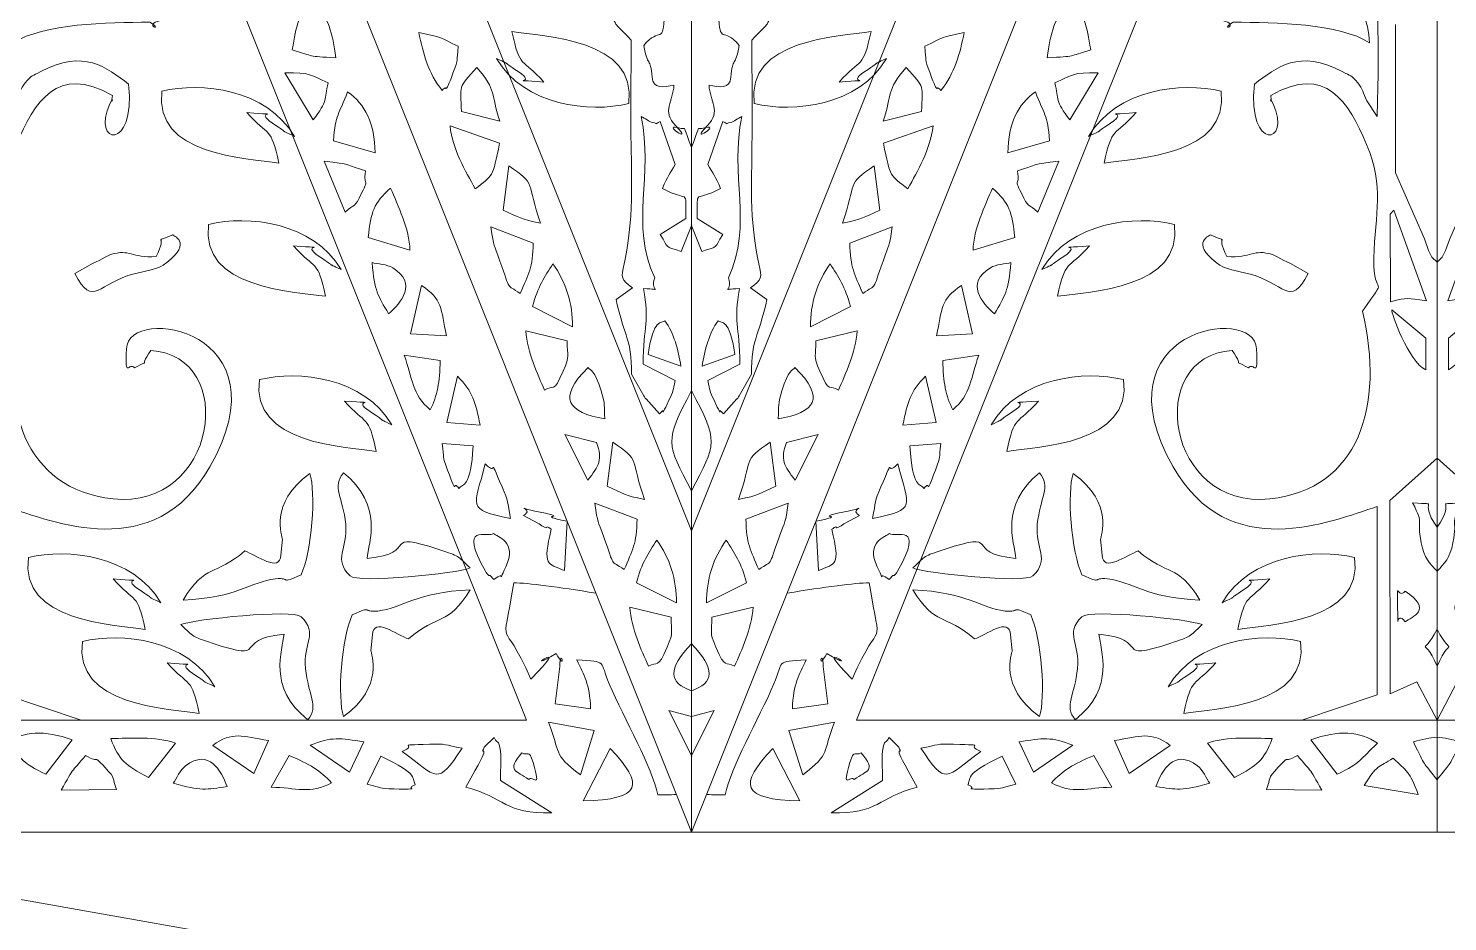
# Model space of a CAD drawing. Header units: inches. Extents: x 249 to 1192, y -18 to 440.
# Drawn here: x 623.605 to 625.509, y 263.528 to 264.726 of the extents above; entities that cross this region are included whole.
import ezdxf

# ---------------------------------------------------------------- set-up
doc = ezdxf.new("R2010")
doc.units = ezdxf.units.IN
doc.header["$MEASUREMENT"] = 0
doc.layers.add('ACP', color=15, linetype='Continuous', lineweight=15)
doc.layers.add('LANTAI', color=135, linetype='Continuous', lineweight=9)
doc.layers.add('KOLOM', color=5, linetype='Continuous')

# ---------------------------------------------------------------- blocks, each defined once
blk = doc.blocks.new('GOTGAA')
for points in [[(0.0196, 2.4616), (1.0196, -0.0384), (0.0196, -0.0384), (0.0196, 2.4616)], [(0.0196, 2.0577), (0.7981, 0.1116), (0.0196, 0.1116)], [(0.0836, 1.8765), (0.1001, 1.8475)], [(0.0753, 1.0446), (0.0753, 0.846)], [(0.0753, 0.846), (0.0367, 0.7574), (0.0311, 0.7416), (0.0266, 0.7329), (0.0196, 0.7261)], [(0.0832, 0.4065), (0.0196, 0.4631)], [(0.0196, 0.1116), (0.0467, 0.1633), (0.0826, 0.1469), (0.0832, 0.4065)], [(0.0999, 0.3983), (0.1, 0.1456), (0.2009, 0.1116)]]:
    blk.add_lwpolyline(points)
for points in [[(0.019, 2.3598), (0.019, 2.3598), (0.0499, 2.2987), (0.0499, 2.2987)], [(0.0499, 2.2987), (0.0499, 2.2987), (0.019, 2.3598), (0.019, 2.3598)], [(0.0499, 2.2987), (0.0499, 2.2987), (0.0196, 2.3066), (0.0196, 2.3066)], [(0.0196, 2.3066), (0.0196, 2.3066), (0.0499, 2.2987), (0.0499, 2.2987)], [(0.0196, 2.2721), (0.0495, 2.2617), (0.0531, 2.243), (0.019, 2.2087)], [(0.019, 2.2087), (0.0531, 2.243), (0.0495, 2.2617), (0.0196, 2.2721)], [(0.0522, 2.2136), (0.0655, 2.2449), (0.0652, 2.2315), (0.0773, 2.2392)], [(0.0773, 2.2392), (0.0652, 2.2315), (0.0655, 2.2449), (0.0522, 2.2136)], [(0.0773, 2.2392), (0.087, 2.2172), (0.1001, 2.1894), (0.1025, 2.1599)], [(0.1025, 2.1599), (0.1001, 2.1894), (0.087, 2.2172), (0.0773, 2.2392)], [(0.0469, 2.1732), (0.0472, 2.1948), (0.043, 2.1919), (0.0522, 2.2136)], [(0.0522, 2.2136), (0.043, 2.1919), (0.0472, 2.1948), (0.0469, 2.1732)], [(0.1025, 2.1599), (0.1025, 2.1599), (0.0469, 2.1732), (0.0469, 2.1732)], [(0.0469, 2.1732), (0.0469, 2.1732), (0.1025, 2.1599), (0.1025, 2.1599)], [(0.0661, 2.0699), (0.0493, 2.0934), (0.0391, 2.1234), (0.0399, 2.1543)], [(0.0399, 2.1543), (0.0391, 2.1234), (0.0493, 2.0934), (0.0661, 2.0699)], [(0.0399, 2.1543), (0.0399, 2.1543), (0.0934, 2.1272), (0.0934, 2.1272)], [(0.0934, 2.1272), (0.0934, 2.1272), (0.0399, 2.1543), (0.0399, 2.1543)], [(0.0934, 2.1272), (0.0866, 2.1007), (0.0772, 2.0873), (0.0661, 2.0699)], [(0.0661, 2.0699), (0.0772, 2.0873), (0.0866, 2.1007), (0.0934, 2.1272)], [(0.0926, 2.0419), (0.0929, 2.0752), (0.0989, 2.0831), (0.1098, 2.1095)], [(0.1098, 2.1095), (0.0989, 2.0831), (0.0929, 2.0752), (0.0926, 2.0419)], [(0.1098, 2.1095), (0.1296, 2.0956), (0.1222, 2.1086), (0.137, 2.0662)], [(0.137, 2.0662), (0.1222, 2.1086), (0.1296, 2.0956), (0.1098, 2.1095)], [(0.137, 2.0662), (0.1458, 2.0412), (0.1452, 2.0496), (0.1492, 2.0203)], [(0.1492, 2.0203), (0.1452, 2.0496), (0.1458, 2.0412), (0.137, 2.0662)], [(0.1492, 2.0203), (0.1492, 2.0203), (0.0926, 2.0419), (0.0926, 2.0419)], [(0.0926, 2.0419), (0.0926, 2.0419), (0.1492, 2.0203), (0.1492, 2.0203)], [(0.0196, 2.0041), (0.0535, 1.9394), (0.0561, 1.9384), (0.0196, 1.8695)], [(0.0196, 1.8695), (0.0561, 1.9384), (0.0535, 1.9394), (0.0196, 2.0041)], [(0.0826, 2.0154), (0.1106, 2.01), (0.1098, 2.0078), (0.1328, 1.9978)], [(0.1252, 1.9386), (0.0876, 1.963), (0.1019, 1.9608), (0.0826, 2.0154)], [(0.0826, 2.0154), (0.1019, 1.9608), (0.0876, 1.963), (0.1252, 1.9386)], [(0.1328, 1.9978), (0.1098, 2.0078), (0.1106, 2.01), (0.0826, 2.0154)], [(0.1328, 1.9978), (0.1328, 1.9978), (0.1252, 1.9386), (0.1252, 1.9386)], [(0.1252, 1.9386), (0.1252, 1.9386), (0.1328, 1.9978), (0.1328, 1.9978)], [(0.1471, 1.9392), (0.138, 1.9618), (0.144, 1.9706), (0.1585, 1.9894)], [(0.1585, 1.9894), (0.144, 1.9706), (0.138, 1.9618), (0.1471, 1.9392)], [(0.1585, 1.9894), (0.1585, 1.9894), (0.1893, 1.9283), (0.1893, 1.9283)], [(0.1893, 1.9283), (0.1893, 1.9283), (0.1585, 1.9894), (0.1585, 1.9894)], [(0.1893, 1.9283), (0.1893, 1.9283), (0.1471, 1.9392), (0.1471, 1.9392)], [(0.1471, 1.9392), (0.1471, 1.9392), (0.1893, 1.9283), (0.1893, 1.9283)], [(0.0625, 1.9008), (0.0511, 1.8871), (0.0649, 1.9134), (0.0498, 1.8823)], [(0.0498, 1.8823), (0.0649, 1.9134), (0.0511, 1.8871), (0.0625, 1.9008)], [(0.1409, 1.8698), (0.1347, 1.8904), (0.1373, 1.8873), (0.1359, 1.9074)], [(0.1359, 1.9074), (0.1373, 1.8873), (0.1347, 1.8904), (0.1409, 1.8698)], [(0.1359, 1.9074), (0.1857, 1.8987), (0.1999, 1.88), (0.1584, 1.8383)], [(0.1584, 1.8383), (0.1999, 1.88), (0.1857, 1.8987), (0.1359, 1.9074)], [(0.0804, 1.8807), (0.0804, 1.8807), (0.0625, 1.9008), (0.0625, 1.9008)], [(0.0625, 1.9008), (0.0625, 1.9008), (0.0804, 1.8807), (0.0804, 1.8807)], [(0.0498, 1.8823), (0.0437, 1.8699), (0.0445, 1.87), (0.0414, 1.8559)], [(0.0414, 1.8559), (0.0445, 1.87), (0.0437, 1.8699), (0.0498, 1.8823)], [(0.0836, 1.8765), (0.0825, 1.8778), (0.0809, 1.8818), (0.0804, 1.8807)], [(0.0804, 1.8807), (0.0809, 1.8818), (0.0825, 1.8778), (0.0836, 1.8765)], [(0.1584, 1.8383), (0.1552, 1.8427), (0.1497, 1.8405), (0.1409, 1.8698)], [(0.1409, 1.8698), (0.1497, 1.8405), (0.1552, 1.8427), (0.1584, 1.8383)], [(0.1916, 1.8432), (0.2049, 1.8745), (0.2046, 1.861), (0.2167, 1.8687)], [(0.2167, 1.8687), (0.2046, 1.861), (0.2049, 1.8745), (0.1916, 1.8432)], [(0.2167, 1.8687), (0.2264, 1.8467), (0.2395, 1.8189), (0.242, 1.7894)], [(0.242, 1.7894), (0.2395, 1.8189), (0.2264, 1.8467), (0.2167, 1.8687)], [(0.0414, 1.8559), (0.0414, 1.8559), (0.0845, 1.8342), (0.0845, 1.8342)], [(0.0845, 1.8342), (0.0845, 1.8342), (0.0414, 1.8559), (0.0414, 1.8559)], [(0.1206, 1.7472), (0.1132, 1.7879), (0.0992, 1.7996), (0.1001, 1.8475)], [(0.1001, 1.8475), (0.0992, 1.7996), (0.1132, 1.7879), (0.1206, 1.7472)], [(0.0552, 1.7758), (0.0436, 1.7918), (0.0368, 1.8154), (0.0339, 1.8366)], [(0.0339, 1.8366), (0.0339, 1.8366), (0.0777, 1.8209), (0.0777, 1.8209)], [(0.0777, 1.8209), (0.0777, 1.8209), (0.0339, 1.8366), (0.0339, 1.8366)], [(0.0339, 1.8366), (0.0368, 1.8154), (0.0436, 1.7918), (0.0552, 1.7758)], [(0.0845, 1.8342), (0.0838, 1.7811), (0.0759, 1.7775), (0.0839, 1.7327)], [(0.0839, 1.7327), (0.0759, 1.7775), (0.0838, 1.7811), (0.0845, 1.8342)], [(0.1863, 1.8028), (0.1866, 1.8244), (0.1824, 1.8215), (0.1916, 1.8432)], [(0.1916, 1.8432), (0.1824, 1.8215), (0.1866, 1.8244), (0.1863, 1.8028)], [(0.0777, 1.8209), (0.0706, 1.7715), (0.0598, 1.7796), (0.0552, 1.7758)], [(0.0552, 1.7758), (0.0598, 1.7796), (0.0706, 1.7715), (0.0777, 1.8209)], [(0.242, 1.7894), (0.242, 1.7894), (0.1863, 1.8028), (0.1863, 1.8028)], [(0.1863, 1.8028), (0.1863, 1.8028), (0.242, 1.7894), (0.242, 1.7894)], [(0.2055, 1.6995), (0.1888, 1.7229), (0.1785, 1.753), (0.1793, 1.7839)], [(0.1793, 1.7839), (0.1785, 1.753), (0.1888, 1.7229), (0.2055, 1.6995)], [(0.1793, 1.7839), (0.1793, 1.7839), (0.2328, 1.7568), (0.2328, 1.7568)], [(0.2328, 1.7568), (0.2328, 1.7568), (0.1793, 1.7839), (0.1793, 1.7839)], [(0.2328, 1.7568), (0.226, 1.7303), (0.2167, 1.7168), (0.2055, 1.6995)], [(0.2055, 1.6995), (0.2167, 1.7168), (0.226, 1.7303), (0.2328, 1.7568)], [(0.0839, 1.7327), (0.0557, 1.7327), (0.0759, 1.7397), (0.069, 1.7182)], [(0.069, 1.7182), (0.0759, 1.7397), (0.0557, 1.7327), (0.0839, 1.7327)], [(0.0987, 1.7315), (0.0987, 1.7315), (0.1206, 1.7472), (0.1206, 1.7472)], [(0.1206, 1.7472), (0.1206, 1.7472), (0.0987, 1.7315), (0.0987, 1.7315)], [(0.232, 1.6715), (0.2324, 1.7048), (0.2383, 1.7127), (0.2492, 1.7391)], [(0.2492, 1.7391), (0.2383, 1.7127), (0.2324, 1.7048), (0.232, 1.6715)], [(0.2492, 1.7391), (0.269, 1.7252), (0.2616, 1.7381), (0.2765, 1.6958)], [(0.2765, 1.6958), (0.2616, 1.7381), (0.269, 1.7252), (0.2492, 1.7391)], [(0.069, 1.7182), (0.1026, 1.6472), (0.0701, 1.5795), (0.0872, 1.5016)], [(0.0872, 1.5016), (0.0701, 1.5795), (0.1026, 1.6472), (0.069, 1.7182)], [(0.1003, 1.5588), (0.0956, 1.7264), (0.1309, 1.7082), (0.0987, 1.7315)], [(0.0987, 1.7315), (0.1309, 1.7082), (0.0956, 1.7264), (0.1003, 1.5588)], [(0.2765, 1.6958), (0.2852, 1.6708), (0.2847, 1.6792), (0.2886, 1.6498)], [(0.2886, 1.6498), (0.2847, 1.6792), (0.2852, 1.6708), (0.2765, 1.6958)], [(0.0335, 1.6828), (0.0335, 1.6828), (0.019, 1.6469), (0.019, 1.6469)], [(0.019, 1.6469), (0.019, 1.6469), (0.0335, 1.6828), (0.0335, 1.6828)], [(0.0617, 1.6602), (0.0487, 1.6797), (0.058, 1.6749), (0.0335, 1.6828)], [(0.0335, 1.6828), (0.058, 1.6749), (0.0487, 1.6797), (0.0617, 1.6602)], [(0.0271, 1.6385), (0.0271, 1.6385), (0.0617, 1.6602), (0.0617, 1.6602)], [(0.0617, 1.6602), (0.0617, 1.6602), (0.0271, 1.6385), (0.0271, 1.6385)], [(0.2886, 1.6498), (0.2886, 1.6498), (0.232, 1.6715), (0.232, 1.6715)], [(0.232, 1.6715), (0.232, 1.6715), (0.2886, 1.6498), (0.2886, 1.6498)], [(0.0583, 1.5982), (0.0229, 1.6185), (0.0276, 1.5953), (0.0271, 1.6385)], [(0.0271, 1.6385), (0.0276, 1.5953), (0.0229, 1.6185), (0.0583, 1.5982)], [(0.222, 1.645), (0.25, 1.6396), (0.2492, 1.6374), (0.2723, 1.6274)], [(0.2646, 1.5682), (0.227, 1.5925), (0.2414, 1.5903), (0.222, 1.645)], [(0.222, 1.645), (0.2414, 1.5903), (0.227, 1.5925), (0.2646, 1.5682)], [(0.2723, 1.6274), (0.2492, 1.6374), (0.25, 1.6396), (0.222, 1.645)], [(0.2723, 1.6274), (0.2723, 1.6274), (0.2646, 1.5682), (0.2646, 1.5682)], [(0.2646, 1.5682), (0.2646, 1.5682), (0.2723, 1.6274), (0.2723, 1.6274)], [(0.0415, 1.566), (0.0481, 1.5776), (0.0521, 1.5825), (0.0583, 1.5982)], [(0.0583, 1.5982), (0.0521, 1.5825), (0.0481, 1.5776), (0.0415, 1.566)], [(0.2769, 1.5375), (0.2866, 1.585), (0.2858, 1.5804), (0.3097, 1.5987)], [(0.3097, 1.5987), (0.2858, 1.5804), (0.2866, 1.585), (0.2769, 1.5375)], [(0.3097, 1.5987), (0.3233, 1.5744), (0.3396, 1.5469), (0.3435, 1.5145)], [(0.3435, 1.5145), (0.3396, 1.5469), (0.3233, 1.5744), (0.3097, 1.5987)], [(0.0615, 1.5087), (0.0615, 1.5087), (0.0415, 1.566), (0.0415, 1.566)], [(0.0415, 1.566), (0.0415, 1.566), (0.0615, 1.5087), (0.0615, 1.5087)], [(0.0336, 1.518), (0.0653, 1.5077), (0.0126, 1.5429), (0.0411, 1.5139)], [(0.0411, 1.5139), (0.0126, 1.5429), (0.0653, 1.5077), (0.0336, 1.518)], [(0.0196, 1.5435), (0.0231, 1.5339), (0.029, 1.518), (0.029, 1.518)], [(0.029, 1.518), (0.029, 1.518), (0.0231, 1.5339), (0.0196, 1.5435)], [(0.1007, 1.3993), (0.1004, 1.4524), (0.1017, 1.5056), (0.1003, 1.5588)], [(0.1003, 1.5588), (0.1017, 1.5056), (0.1004, 1.4524), (0.1007, 1.3993)], [(0.3435, 1.5145), (0.3435, 1.5145), (0.2769, 1.5375), (0.2769, 1.5375)], [(0.2769, 1.5375), (0.2769, 1.5375), (0.3435, 1.5145), (0.3435, 1.5145)], [(0.029, 1.518), (0.0298, 1.5179), (0.0327, 1.5183), (0.0336, 1.518)], [(0.0336, 1.518), (0.0327, 1.5183), (0.0298, 1.5179), (0.029, 1.518)], [(0.0411, 1.5139), (0.0598, 1.4949), (0.0444, 1.4812), (0.0431, 1.4598)], [(0.0431, 1.4598), (0.0444, 1.4812), (0.0598, 1.4949), (0.0411, 1.5139)], [(0.0724, 1.5097), (0.0618, 1.5121), (0.0713, 1.5123), (0.0615, 1.5087)], [(0.0615, 1.5087), (0.0713, 1.5123), (0.0618, 1.5121), (0.0724, 1.5097)], [(0.0872, 1.5016), (0.0823, 1.5043), (0.0754, 1.5089), (0.0724, 1.5097)], [(0.0724, 1.5097), (0.0754, 1.5089), (0.0823, 1.5043), (0.0872, 1.5016)], [(0.2767, 1.5079), (0.2767, 1.5079), (0.3282, 1.4953), (0.3282, 1.4953)], [(0.3074, 1.4362), (0.2798, 1.4681), (0.2897, 1.4702), (0.2767, 1.5079)], [(0.2767, 1.5079), (0.2897, 1.4702), (0.2798, 1.4681), (0.3074, 1.4362)], [(0.3282, 1.4953), (0.3282, 1.4953), (0.2767, 1.5079), (0.2767, 1.5079)], [(0.3282, 1.4953), (0.3288, 1.4589), (0.3339, 1.4648), (0.3074, 1.4362)], [(0.3074, 1.4362), (0.3339, 1.4648), (0.3288, 1.4589), (0.3282, 1.4953)], [(0.3395, 1.4437), (0.3524, 1.4778), (0.3458, 1.4563), (0.3539, 1.4668)], [(0.3539, 1.4668), (0.3458, 1.4563), (0.3524, 1.4778), (0.3395, 1.4437)], [(0.3539, 1.4668), (0.3732, 1.4436), (0.3793, 1.4176), (0.3854, 1.3892)], [(0.3854, 1.3892), (0.3793, 1.4176), (0.3732, 1.4436), (0.3539, 1.4668)], [(0.0431, 1.4598), (0.0572, 1.4622), (0.0713, 1.4655), (0.0725, 1.4492)], [(0.0725, 1.4492), (0.0713, 1.4655), (0.0572, 1.4622), (0.0431, 1.4598)], [(0.0725, 1.4492), (0.0747, 1.4212), (0.0785, 1.4365), (0.0836, 1.4066)], [(0.0836, 1.4066), (0.0785, 1.4365), (0.0747, 1.4212), (0.0725, 1.4492)], [(0.3324, 1.4076), (0.3353, 1.4291), (0.3315, 1.4225), (0.3395, 1.4437)], [(0.3395, 1.4437), (0.3315, 1.4225), (0.3353, 1.4291), (0.3324, 1.4076)], [(0.0836, 1.4066), (0.062, 1.3799), (0.0572, 1.4077), (0.0562, 1.3643)], [(0.0562, 1.3643), (0.0572, 1.4077), (0.062, 1.3799), (0.0836, 1.4066)], [(0.129, 1.3569), (0.1185, 1.3888), (0.1218, 1.3747), (0.1007, 1.3993)], [(0.1007, 1.3993), (0.1218, 1.3747), (0.1185, 1.3888), (0.129, 1.3569)], [(0.3854, 1.3892), (0.3538, 1.3952), (0.3569, 1.3958), (0.3324, 1.4076)], [(0.3324, 1.4076), (0.3569, 1.3958), (0.3538, 1.3952), (0.3854, 1.3892)], [(0.1001, 0.9215), (0.0931, 1.143), (0.1114, 1.1215), (0.134, 1.2992)], [(0.134, 1.2992), (0.1114, 1.1215), (0.0931, 1.143), (0.1001, 0.9215)], [(0.4841, 1.0108), (0.4905, 1.0446), (0.4907, 1.0573), (0.5122, 1.0765)], [(0.5122, 1.0765), (0.4907, 1.0573), (0.4905, 1.0446), (0.4841, 1.0108)], [(0.5122, 1.0765), (0.5328, 1.0535), (0.5382, 1.0341), (0.5427, 0.9999)], [(0.5427, 0.9999), (0.5382, 1.0341), (0.5328, 1.0535), (0.5122, 1.0765)], [(0.2647, 0.9648), (0.2342, 0.9878), (0.2046, 1.0121), (0.1469, 0.9817)], [(0.1469, 0.9817), (0.2046, 1.0121), (0.2342, 0.9878), (0.2647, 0.9648)], [(0.5427, 0.9999), (0.5028, 1.0028), (0.5153, 1.0012), (0.4841, 1.0108)], [(0.4841, 1.0108), (0.5153, 1.0012), (0.5028, 1.0028), (0.5427, 0.9999)], [(0.1141, 0.8838), (0.1385, 0.941), (0.1683, 0.9919), (0.2428, 0.9497)], [(0.2428, 0.9497), (0.1683, 0.9919), (0.1385, 0.941), (0.1141, 0.8838)], [(0.1469, 0.9817), (0.135, 0.9754), (0.1351, 0.9774), (0.126, 0.9665)], [(0.126, 0.9665), (0.1351, 0.9774), (0.135, 0.9754), (0.1469, 0.9817)], [(0.4743, 0.98), (0.5084, 0.9808), (0.509, 0.977), (0.5321, 0.9666)], [(0.5321, 0.9666), (0.509, 0.977), (0.5084, 0.9808), (0.4743, 0.98)], [(0.5122, 0.9169), (0.5122, 0.9169), (0.4743, 0.98), (0.4743, 0.98)], [(0.4743, 0.98), (0.4743, 0.98), (0.5122, 0.9169), (0.5122, 0.9169)], [(0.126, 0.9665), (0.1191, 0.9582), (0.119, 0.9533), (0.1137, 0.9424)], [(0.1137, 0.9424), (0.119, 0.9533), (0.1191, 0.9582), (0.126, 0.9665)], [(0.2396, 0.9386), (0.2142, 0.8833), (0.2742, 0.8736), (0.2647, 0.9648)], [(0.2647, 0.9648), (0.2742, 0.8736), (0.2142, 0.8833), (0.2396, 0.9386)], [(0.2428, 0.9497), (0.24, 0.9306), (0.2463, 0.9533), (0.2396, 0.9386)], [(0.2396, 0.9386), (0.2463, 0.9533), (0.24, 0.9306), (0.2428, 0.9497)], [(0.5321, 0.9666), (0.5272, 0.943), (0.5321, 0.9431), (0.5122, 0.9169)], [(0.5122, 0.9169), (0.5321, 0.9431), (0.5272, 0.943), (0.5321, 0.9666)], [(0.5395, 0.8889), (0.5419, 0.9247), (0.5469, 0.9238), (0.5584, 0.9544)], [(0.5584, 0.9544), (0.5469, 0.9238), (0.5419, 0.9247), (0.5395, 0.8889)], [(0.5584, 0.9544), (0.582, 0.9382), (0.5947, 0.9121), (0.5953, 0.8728)], [(0.5953, 0.8728), (0.5947, 0.9121), (0.582, 0.9382), (0.5584, 0.9544)], [(0.1137, 0.9424), (0.1137, 0.9424), (0.1001, 0.9215), (0.1001, 0.9215)], [(0.1001, 0.9215), (0.1001, 0.9215), (0.1137, 0.9424), (0.1137, 0.9424)], [(0.1043, 0.7316), (0.103, 0.7925), (0.0896, 0.8263), (0.1141, 0.8838)], [(0.1141, 0.8838), (0.0896, 0.8263), (0.103, 0.7925), (0.1043, 0.7316)], [(0.5953, 0.8728), (0.5953, 0.8728), (0.5395, 0.8889), (0.5395, 0.8889)], [(0.5395, 0.8889), (0.5395, 0.8889), (0.5953, 0.8728), (0.5953, 0.8728)], [(0.527, 0.8617), (0.5622, 0.8576), (0.5578, 0.8563), (0.5825, 0.8483)], [(0.5549, 0.7932), (0.5549, 0.7932), (0.527, 0.8617), (0.527, 0.8617)], [(0.527, 0.8617), (0.527, 0.8617), (0.5549, 0.7932), (0.5549, 0.7932)], [(0.5825, 0.8483), (0.5578, 0.8563), (0.5622, 0.8576), (0.527, 0.8617)], [(0.5825, 0.8483), (0.5788, 0.8241), (0.5884, 0.8418), (0.5772, 0.8185)], [(0.5772, 0.8185), (0.5884, 0.8418), (0.5788, 0.8241), (0.5825, 0.8483)], [(0.5859, 0.7592), (0.5898, 0.7944), (0.5931, 0.8045), (0.616, 0.8254)], [(0.616, 0.8254), (0.5931, 0.8045), (0.5898, 0.7944), (0.5859, 0.7592)], [(0.616, 0.8254), (0.6258, 0.8018), (0.6412, 0.7702), (0.642, 0.7423)], [(0.642, 0.7423), (0.6412, 0.7702), (0.6258, 0.8018), (0.616, 0.8254)], [(0.5772, 0.8185), (0.5672, 0.7976), (0.5688, 0.8053), (0.5549, 0.7932)], [(0.5549, 0.7932), (0.5688, 0.8053), (0.5672, 0.7976), (0.5772, 0.8185)], [(0.0338, 0.6743), (0.0338, 0.6743), (0.0778, 0.7956), (0.0778, 0.7956)], [(0.0778, 0.7956), (0.0778, 0.7956), (0.0338, 0.6743), (0.0338, 0.6743)], [(0.0778, 0.7956), (0.0778, 0.7956), (0.0824, 0.7906), (0.0824, 0.7906)], [(0.0824, 0.7906), (0.0824, 0.7906), (0.0778, 0.7956), (0.0778, 0.7956)], [(0.0824, 0.7906), (0.0824, 0.7906), (0.0823, 0.6726), (0.0823, 0.6726)], [(0.0823, 0.6726), (0.0823, 0.6726), (0.0824, 0.7906), (0.0824, 0.7906)], [(0.3016, 0.7335), (0.3186, 0.7667), (0.2943, 0.7496), (0.3234, 0.7626)], [(0.3234, 0.7626), (0.2943, 0.7496), (0.3186, 0.7667), (0.3016, 0.7335)], [(0.3234, 0.7626), (0.3235, 0.7624), (0.3511, 0.7528), (0.316, 0.7254)], [(0.316, 0.7254), (0.3511, 0.7528), (0.3235, 0.7624), (0.3234, 0.7626)], [(0.2404, 0.7361), (0.2667, 0.7444), (0.2676, 0.7313), (0.3016, 0.7335)], [(0.3016, 0.7335), (0.2676, 0.7313), (0.2667, 0.7444), (0.2404, 0.7361)], [(0.642, 0.7423), (0.642, 0.7423), (0.5859, 0.7592), (0.5859, 0.7592)], [(0.5859, 0.7592), (0.5859, 0.7592), (0.642, 0.7423), (0.642, 0.7423)], [(0.1198, 0.6601), (0.0822, 0.7144), (0.1056, 0.6728), (0.1043, 0.7316)], [(0.1043, 0.7316), (0.1056, 0.6728), (0.0822, 0.7144), (0.1198, 0.6601)], [(0.1926, 0.7108), (0.1926, 0.7108), (0.2164, 0.7241), (0.2164, 0.7241)], [(0.2164, 0.7241), (0.2164, 0.7241), (0.1926, 0.7108), (0.1926, 0.7108)], [(0.2164, 0.7241), (0.2191, 0.7254), (0.2401, 0.7361), (0.2404, 0.7361)], [(0.2404, 0.7361), (0.2401, 0.7361), (0.2191, 0.7254), (0.2164, 0.7241)], [(0.316, 0.7254), (0.3033, 0.7155), (0.2872, 0.7142), (0.272, 0.7104)], [(0.272, 0.7104), (0.2872, 0.7142), (0.3033, 0.7155), (0.316, 0.7254)], [(0.5911, 0.7254), (0.5979, 0.7236), (0.6116, 0.7231), (0.6188, 0.7186)], [(0.6133, 0.6565), (0.5991, 0.6815), (0.5945, 0.6865), (0.5911, 0.7254)], [(0.6188, 0.7186), (0.6116, 0.7231), (0.5979, 0.7236), (0.5911, 0.7254)], [(0.5911, 0.7254), (0.5945, 0.6865), (0.5991, 0.6815), (0.6133, 0.6565)], [(0.272, 0.7104), (0.2244, 0.6985), (0.2171, 0.6632), (0.1926, 0.7108)], [(0.1926, 0.7108), (0.2171, 0.6632), (0.2244, 0.6985), (0.272, 0.7104)], [(0.6188, 0.7186), (0.6526, 0.6974), (0.6302, 0.6722), (0.6133, 0.6565)], [(0.6133, 0.6565), (0.6302, 0.6722), (0.6526, 0.6974), (0.6188, 0.7186)], [(0.6426, 0.6298), (0.6426, 0.6298), (0.6575, 0.6947), (0.6575, 0.6947)], [(0.6575, 0.6947), (0.6575, 0.6947), (0.6426, 0.6298), (0.6426, 0.6298)], [(0.6575, 0.6947), (0.6853, 0.6768), (0.6835, 0.6631), (0.6909, 0.6273)], [(0.6909, 0.6273), (0.6835, 0.6631), (0.6853, 0.6768), (0.6575, 0.6947)], [(0.0823, 0.6726), (0.0572, 0.6798), (0.0612, 0.6771), (0.0338, 0.6743)], [(0.0338, 0.6743), (0.0612, 0.6771), (0.0572, 0.6798), (0.0823, 0.6726)], [(0.3735, 0.4514), (0.4787, 0.6348), (0.2651, 0.6707), (0.2617, 0.6098)], [(0.2617, 0.6098), (0.2651, 0.6707), (0.4787, 0.6348), (0.3735, 0.4514)], [(0.0805, 0.6619), (0.0813, 0.6595), (0.0582, 0.5924), (0.0347, 0.5814)], [(0.0347, 0.5814), (0.0582, 0.5924), (0.0813, 0.6595), (0.0805, 0.6619)], [(0.0349, 0.6239), (0.0349, 0.6239), (0.0805, 0.6619), (0.0805, 0.6619)], [(0.0805, 0.6619), (0.0805, 0.6619), (0.0349, 0.6239), (0.0349, 0.6239)], [(0.2438, 0.4085), (0.1246, 0.4212), (0.0893, 0.5338), (0.1198, 0.6601)], [(0.1198, 0.6601), (0.0893, 0.5338), (0.1246, 0.4212), (0.2438, 0.4085)], [(0.6909, 0.6273), (0.6909, 0.6273), (0.6426, 0.6298), (0.6426, 0.6298)], [(0.6426, 0.6298), (0.6426, 0.6298), (0.6909, 0.6273), (0.6909, 0.6273)], [(0.0347, 0.5814), (0.0347, 0.5814), (0.0349, 0.6239), (0.0349, 0.6239)], [(0.0349, 0.6239), (0.0349, 0.6239), (0.0347, 0.5814), (0.0347, 0.5814)], [(0.2617, 0.6098), (0.2592, 0.5665), (0.2656, 0.5933), (0.2726, 0.5841)], [(0.2726, 0.5841), (0.2656, 0.5933), (0.2592, 0.5665), (0.2617, 0.6098)], [(0.2944, 0.6077), (0.4129, 0.5996), (0.3829, 0.3936), (0.2438, 0.4085)], [(0.2438, 0.4085), (0.3829, 0.3936), (0.4129, 0.5996), (0.2944, 0.6077)], [(0.2726, 0.5841), (0.2986, 0.5994), (0.275, 0.5796), (0.2944, 0.6077)], [(0.2944, 0.6077), (0.275, 0.5796), (0.2986, 0.5994), (0.2726, 0.5841)], [(0.6343, 0.6011), (0.6343, 0.6011), (0.6826, 0.5943), (0.6826, 0.5943)], [(0.6692, 0.5281), (0.6447, 0.548), (0.6455, 0.5707), (0.6343, 0.6011)], [(0.6343, 0.6011), (0.6455, 0.5707), (0.6447, 0.548), (0.6692, 0.5281)], [(0.6826, 0.5943), (0.6826, 0.5943), (0.6343, 0.6011), (0.6343, 0.6011)], [(0.6826, 0.5943), (0.682, 0.5646), (0.6786, 0.5474), (0.6692, 0.5281)], [(0.6692, 0.5281), (0.6786, 0.5474), (0.682, 0.5646), (0.6826, 0.5943)], [(0.6915, 0.5109), (0.6915, 0.5109), (0.7057, 0.5731), (0.7057, 0.5731)], [(0.7057, 0.5731), (0.7057, 0.5731), (0.6915, 0.5109), (0.6915, 0.5109)], [(0.7057, 0.5731), (0.7268, 0.5517), (0.7295, 0.5389), (0.7362, 0.5076)], [(0.7362, 0.5076), (0.7295, 0.5389), (0.7268, 0.5517), (0.7057, 0.5731)], [(0.7362, 0.5076), (0.7362, 0.5076), (0.6915, 0.5109), (0.6915, 0.5109)], [(0.6915, 0.5109), (0.6915, 0.5109), (0.7362, 0.5076), (0.7362, 0.5076)], [(0.6852, 0.483), (0.6852, 0.483), (0.7267, 0.4797), (0.7267, 0.4797)], [(0.7267, 0.4797), (0.7236, 0.4216), (0.7129, 0.4296), (0.7077, 0.4225)], [(0.743, 0.4553), (0.7615, 0.4369), (0.7453, 0.4714), (0.7656, 0.4246)], [(0.0999, 0.3983), (0.1639, 0.3777), (0.2985, 0.3205), (0.3735, 0.4514)], [(0.3735, 0.4514), (0.2985, 0.3205), (0.1639, 0.3777), (0.0999, 0.3983)], [(0.7077, 0.4225), (0.6981, 0.4354), (0.7063, 0.4087), (0.6925, 0.447)], [(0.7767, 0.3821), (0.7162, 0.3948), (0.7282, 0.3973), (0.743, 0.4553)], [(0.7656, 0.4246), (0.7743, 0.4046), (0.7724, 0.4055), (0.7767, 0.3821)], [(0.0524, 0.4032), (0.0115, 0.3993), (0.0475, 0.4109), (0.0196, 0.3704)], [(0.0409, 0.3496), (0.0475, 0.3851), (0.036, 0.371), (0.0524, 0.4032)], [(0.0832, 0.4065), (0.0832, 0.4065), (0.0826, 0.1469), (0.0826, 0.1469)], [(0.0826, 0.1469), (0.0826, 0.1469), (0.0832, 0.4065), (0.0832, 0.4065)], [(0.1, 0.1456), (0.1, 0.1456), (0.0999, 0.3983), (0.0999, 0.3983)], [(0.0999, 0.3983), (0.0999, 0.3983), (0.1, 0.1456), (0.1, 0.1456)], [(0.7943, 0.3864), (0.8114, 0.3961), (0.7731, 0.3997), (0.8167, 0.3907)], [(0.8167, 0.3907), (0.7731, 0.3997), (0.8114, 0.3961), (0.7943, 0.3864)], [(0.8135, 0.376), (0.8135, 0.376), (0.7943, 0.3864), (0.7943, 0.3864)], [(0.7943, 0.3864), (0.7943, 0.3864), (0.8135, 0.376), (0.8135, 0.376)], [(0.8167, 0.3907), (0.8603, 0.3817), (0.805, 0.3884), (0.8529, 0.3784)], [(0.8529, 0.3784), (0.805, 0.3884), (0.8603, 0.3817), (0.8167, 0.3907)], [(0.7432, 0.3114), (0.7057, 0.3778), (0.7465, 0.3558), (0.7542, 0.3619)], [(0.7542, 0.3619), (0.7465, 0.3558), (0.7057, 0.3778), (0.7432, 0.3114)], [(0.7542, 0.3619), (0.7586, 0.3582), (0.7866, 0.3508), (0.7704, 0.3173)], [(0.7704, 0.3173), (0.7866, 0.3508), (0.7586, 0.3582), (0.7542, 0.3619)], [(0.8256, 0.3704), (0.8243, 0.3679), (0.818, 0.3737), (0.8135, 0.376)], [(0.8135, 0.376), (0.818, 0.3737), (0.8243, 0.3679), (0.8256, 0.3704)], [(0.8491, 0.3123), (0.827, 0.3218), (0.8195, 0.3182), (0.8314, 0.3678)], [(0.8314, 0.3678), (0.8195, 0.3182), (0.827, 0.3218), (0.8491, 0.3123)], [(0.8314, 0.3678), (0.8295, 0.3689), (0.8265, 0.3721), (0.8256, 0.3704)], [(0.8256, 0.3704), (0.8265, 0.3721), (0.8295, 0.3689), (0.8314, 0.3678)], [(0.8529, 0.3784), (0.8529, 0.3784), (0.8491, 0.3123), (0.8491, 0.3123)], [(0.8491, 0.3123), (0.8491, 0.3123), (0.8529, 0.3784), (0.8529, 0.3784)], [(0.0196, 0.3114), (0.0295, 0.3222), (0.0371, 0.3292), (0.0409, 0.3496)], [(0.0625, 0.2849), (0.0731, 0.2716), (0.0735, 0.3063), (0.0725, 0.2617)], [(0.0725, 0.2617), (0.0735, 0.3063), (0.0731, 0.2716), (0.0625, 0.2849)], [(0.7487, 0.3058), (0.7479, 0.3043), (0.7441, 0.3098), (0.7432, 0.3114)], [(0.7432, 0.3114), (0.7441, 0.3098), (0.7479, 0.3043), (0.7487, 0.3058)], [(0.7543, 0.3005), (0.7525, 0.3024), (0.7494, 0.3073), (0.7487, 0.3058)], [(0.7487, 0.3058), (0.7494, 0.3073), (0.7525, 0.3024), (0.7543, 0.3005)], [(0.7704, 0.3173), (0.7575, 0.2907), (0.7732, 0.3143), (0.7543, 0.3005)], [(0.7543, 0.3005), (0.7732, 0.3143), (0.7575, 0.2907), (0.7704, 0.3173)], [(0.8041, 0.1666), (0.7649, 0.2586), (0.7644, 0.1934), (0.7813, 0.2958)], [(0.7813, 0.2958), (0.7644, 0.1934), (0.7649, 0.2586), (0.8041, 0.1666)], [(0.7813, 0.2958), (0.8001, 0.2958), (0.8408, 0.2902), (0.8914, 0.2821)], [(0.8914, 0.2821), (0.8408, 0.2902), (0.8001, 0.2958), (0.7813, 0.2958)], [(0.0625, 0.2435), (0.053, 0.2503), (0.0245, 0.2594), (0.0625, 0.2849)], [(0.0625, 0.2849), (0.0245, 0.2594), (0.053, 0.2503), (0.0625, 0.2435)], [(0.0725, 0.2617), (0.0716, 0.2237), (0.0756, 0.2615), (0.0625, 0.2435)], [(0.0625, 0.2435), (0.0756, 0.2615), (0.0716, 0.2237), (0.0725, 0.2617)], [(0.0196, 0.1841), (0.0396, 0.2305), (0.0418, 0.1909), (0.0196, 0.2339)], [(0.8381, 0.2012), (0.7903, 0.1732), (0.849, 0.2154), (0.8196, 0.1834)], [(0.8196, 0.1834), (0.849, 0.2154), (0.7903, 0.1732), (0.8381, 0.2012)], [(0.843, 0.1837), (0.8434, 0.2113), (0.8521, 0.1749), (0.8381, 0.2012)], [(0.8381, 0.2012), (0.8521, 0.1749), (0.8434, 0.2113), (0.843, 0.1837)], [(0.9091, 0.1604), (0.8958, 0.1916), (0.9082, 0.19), (0.8657, 0.1926)], [(0.8657, 0.1926), (0.8756, 0.1711), (0.8831, 0.1616), (0.8843, 0.1268)], [(0.8843, 0.1268), (0.8831, 0.1616), (0.8756, 0.1711), (0.8657, 0.1926)], [(0.8657, 0.1926), (0.9082, 0.19), (0.8958, 0.1916), (0.9091, 0.1604)], [(0.8149, 0.1777), (0.8149, 0.1777), (0.8041, 0.1666), (0.8041, 0.1666)], [(0.8041, 0.1666), (0.8041, 0.1666), (0.8149, 0.1777), (0.8149, 0.1777)], [(0.8196, 0.1834), (0.8182, 0.1819), (0.8162, 0.1792), (0.8149, 0.1777)], [(0.8149, 0.1777), (0.8162, 0.1792), (0.8182, 0.1819), (0.8196, 0.1834)], [(0.8369, 0.1335), (0.8369, 0.1335), (0.843, 0.1837), (0.843, 0.1837)], [(0.843, 0.1837), (0.843, 0.1837), (0.8369, 0.1335), (0.8369, 0.1335)], [(0.0826, 0.1469), (0.0826, 0.1469), (0.0467, 0.1633), (0.0467, 0.1633)], [(0.0467, 0.1633), (0.0467, 0.1633), (0.0826, 0.1469), (0.0826, 0.1469)], [(0.9743, 0.0115), (0.9673, 0.048), (0.9294, 0.1129), (0.9091, 0.1604)], [(0.9091, 0.1604), (0.9294, 0.1129), (0.9673, 0.048), (0.9743, 0.0115)], [(0.8843, 0.1268), (0.8843, 0.1268), (0.8369, 0.1335), (0.8369, 0.1335)], [(0.8369, 0.1335), (0.8369, 0.1335), (0.8843, 0.1268), (0.8843, 0.1268)], [(0.0995, 0.0808), (0.1232, 0.0967), (0.1521, 0.099), (0.1889, 0.0852)], [(0.1889, 0.0852), (0.1521, 0.099), (0.1232, 0.0967), (0.0995, 0.0808)], [(0.3774, 0.0778), (0.4043, 0.0971), (0.4163, 0.0904), (0.4524, 0.0842)], [(0.4524, 0.0842), (0.4163, 0.0904), (0.4043, 0.0971), (0.3774, 0.0778)], [(0.8277, 0.1092), (0.8277, 0.1092), (0.8891, 0.0978), (0.8891, 0.0978)], [(0.8705, 0.0382), (0.8319, 0.0677), (0.8447, 0.0674), (0.8277, 0.1092)], [(0.8277, 0.1092), (0.8447, 0.0674), (0.8319, 0.0677), (0.8705, 0.0382)], [(0.8891, 0.0978), (0.8891, 0.0978), (0.8277, 0.1092), (0.8277, 0.1092)], [(0.8891, 0.0978), (0.8891, 0.0978), (0.8705, 0.0382), (0.8705, 0.0382)], [(0.8705, 0.0382), (0.8705, 0.0382), (0.8891, 0.0978), (0.8891, 0.0978)], [(0.0196, 0.0891), (0.0292, 0.088), (0.0394, 0.0858), (0.0514, 0.0828)], [(0.0514, 0.0828), (0.0394, 0.0858), (0.0292, 0.088), (0.0196, 0.0891)], [(0.0514, 0.0828), (0.034, 0.0468), (0.0401, 0.0578), (0.0198, 0.0323)], [(0.0198, 0.0323), (0.0401, 0.0578), (0.034, 0.0468), (0.0514, 0.0828)], [(0.1535, 0.0392), (0.121, 0.0546), (0.1237, 0.0588), (0.0995, 0.0808)], [(0.0995, 0.0808), (0.1237, 0.0588), (0.121, 0.0546), (0.1535, 0.0392)], [(0.1889, 0.0852), (0.1889, 0.0852), (0.1535, 0.0392), (0.1535, 0.0392)], [(0.1535, 0.0392), (0.1535, 0.0392), (0.1889, 0.0852), (0.1889, 0.0852)], [(0.2406, 0.087), (0.2662, 0.0875), (0.3012, 0.0902), (0.3274, 0.0808)], [(0.3274, 0.0808), (0.3012, 0.0902), (0.2662, 0.0875), (0.2406, 0.087)], [(0.2912, 0.0348), (0.2598, 0.0514), (0.2517, 0.0581), (0.2406, 0.087)], [(0.2406, 0.087), (0.2517, 0.0581), (0.2598, 0.0514), (0.2912, 0.0348)], [(0.3274, 0.0808), (0.3274, 0.0808), (0.2912, 0.0348), (0.2912, 0.0348)], [(0.2912, 0.0348), (0.2912, 0.0348), (0.3274, 0.0808), (0.3274, 0.0808)], [(0.4324, 0.0401), (0.4324, 0.0401), (0.3774, 0.0778), (0.3774, 0.0778)], [(0.3774, 0.0778), (0.3774, 0.0778), (0.4324, 0.0401), (0.4324, 0.0401)], [(0.4524, 0.0842), (0.4524, 0.0842), (0.4324, 0.0401), (0.4324, 0.0401)], [(0.4324, 0.0401), (0.4324, 0.0401), (0.4524, 0.0842), (0.4524, 0.0842)], [(0.5083, 0.0781), (0.5359, 0.0898), (0.5488, 0.0877), (0.5803, 0.0825)], [(0.5803, 0.0825), (0.5488, 0.0877), (0.5359, 0.0898), (0.5083, 0.0781)], [(0.5608, 0.042), (0.5608, 0.042), (0.5083, 0.0781), (0.5083, 0.0781)], [(0.5083, 0.0781), (0.5083, 0.0781), (0.5608, 0.042), (0.5608, 0.042)], [(0.5803, 0.0825), (0.5803, 0.0825), (0.5608, 0.042), (0.5608, 0.042)], [(0.5608, 0.042), (0.5608, 0.042), (0.5803, 0.0825), (0.5803, 0.0825)], [(0.6315, 0.0695), (0.6554, 0.0801), (0.6174, 0.0776), (0.6683, 0.0794)], [(0.6683, 0.0794), (0.6901, 0.0802), (0.6886, 0.0787), (0.7119, 0.0741)], [(0.7169, 0.0218), (0.7566, 0.092), (0.7337, 0.0594), (0.7416, 0.0753)], [(0.7416, 0.0753), (0.7337, 0.0594), (0.7566, 0.092), (0.7169, 0.0218)], [(0.7416, 0.0753), (0.7416, 0.0753), (0.7547, 0.0883), (0.7547, 0.0883)], [(0.7547, 0.0883), (0.7547, 0.0883), (0.7416, 0.0753), (0.7416, 0.0753)], [(0.7547, 0.0883), (0.7614, 0.0772), (0.7607, 0.0883), (0.7638, 0.0659)], [(0.7638, 0.0659), (0.7607, 0.0883), (0.7614, 0.0772), (0.7547, 0.0883)], [(0.0448, 0.0119), (0.0566, 0.0439), (0.0603, 0.0431), (0.0785, 0.0607)], [(0.0785, 0.0607), (0.0603, 0.0431), (0.0566, 0.0439), (0.0448, 0.0119)], [(0.0785, 0.0607), (0.0986, 0.0476), (0.1003, 0.0522), (0.1175, 0.024)], [(0.1175, 0.024), (0.1003, 0.0522), (0.0986, 0.0476), (0.0785, 0.0607)], [(0.1742, 0.0176), (0.1909, 0.0489), (0.1905, 0.0443), (0.207, 0.0643)], [(0.207, 0.0643), (0.1905, 0.0443), (0.1909, 0.0489), (0.1742, 0.0176)], [(0.207, 0.0643), (0.2282, 0.052), (0.2152, 0.0674), (0.2328, 0.0485)], [(0.2328, 0.0485), (0.2152, 0.0674), (0.2282, 0.052), (0.207, 0.0643)], [(0.341, 0.0506), (0.3731, 0.0742), (0.3883, 0.0442), (0.3968, 0.0227)], [(0.3968, 0.0227), (0.3883, 0.0442), (0.3731, 0.0742), (0.341, 0.0506)], [(0.456, 0.0218), (0.456, 0.0218), (0.48, 0.0644), (0.48, 0.0644)], [(0.48, 0.0644), (0.48, 0.0644), (0.456, 0.0218), (0.456, 0.0218)], [(0.48, 0.0644), (0.5075, 0.0529), (0.5222, 0.0434), (0.5367, 0.0277)], [(0.5367, 0.0277), (0.5222, 0.0434), (0.5075, 0.0529), (0.48, 0.0644)], [(0.5845, 0.0259), (0.5845, 0.0259), (0.6028, 0.0634), (0.6028, 0.0634)], [(0.6028, 0.0634), (0.6557, 0.0392), (0.6444, 0.0322), (0.649, 0.0248)], [(0.7119, 0.0741), (0.6779, 0.0225), (0.68, 0.0345), (0.6315, 0.0695)], [(0.7638, 0.0659), (0.7639, 0.0657), (0.7635, 0.0337), (0.7634, 0.0307)], [(0.7634, 0.0307), (0.7635, 0.0337), (0.7639, 0.0657), (0.7638, 0.0659)], [(0.8013, 0.032), (0.7846, 0.0445), (0.7707, 0.043), (0.792, 0.068)], [(0.792, 0.068), (0.7707, 0.043), (0.7846, 0.0445), (0.8013, 0.032)], [(0.792, 0.068), (0.7997, 0.0628), (0.8014, 0.0741), (0.8072, 0.0547)], [(0.8072, 0.0547), (0.8014, 0.0741), (0.7997, 0.0628), (0.792, 0.068)], [(0.8744, 0.0036), (0.8744, 0.0036), (0.9103, 0.0739), (0.9103, 0.0739)], [(0.9103, 0.0739), (0.9575, 0.0246), (0.9526, 0.0049), (0.8744, 0.0036)], [(0.8744, 0.0036), (0.9526, 0.0049), (0.9575, 0.0246), (0.9103, 0.0739)], [(0.9103, 0.0739), (0.9103, 0.0739), (0.8744, 0.0036), (0.8744, 0.0036)], [(0.2328, 0.0485), (0.2486, 0.0315), (0.2421, 0.0358), (0.2482, 0.0185)], [(0.2482, 0.0185), (0.2421, 0.0358), (0.2486, 0.0315), (0.2328, 0.0485)], [(0.3245, 0.0272), (0.3287, 0.0329), (0.3341, 0.0455), (0.341, 0.0506)], [(0.341, 0.0506), (0.3341, 0.0455), (0.3287, 0.0329), (0.3245, 0.0272)], [(0.8072, 0.0547), (0.8189, 0.0158), (0.806, 0.0389), (0.8013, 0.032)], [(0.8013, 0.032), (0.806, 0.0389), (0.8189, 0.0158), (0.8072, 0.0547)], [(0.0198, 0.0323), (0.0197, 0.0324), (0.0197, 0.0324), (0.0196, 0.0325)], [(0.0196, 0.0325), (0.0197, 0.0324), (0.0197, 0.0324), (0.0198, 0.0323)], [(0.1175, 0.024), (0.1175, 0.024), (0.0448, 0.0119), (0.0448, 0.0119)], [(0.0448, 0.0119), (0.0448, 0.0119), (0.1175, 0.024), (0.1175, 0.024)], [(0.3968, 0.0227), (0.3683, 0.0186), (0.3619, 0.0162), (0.3245, 0.0272)], [(0.3245, 0.0272), (0.3619, 0.0162), (0.3683, 0.0186), (0.3968, 0.0227)], [(0.5367, 0.0277), (0.5093, 0.0121), (0.4884, 0.0212), (0.456, 0.0218)], [(0.456, 0.0218), (0.4884, 0.0212), (0.5093, 0.0121), (0.5367, 0.0277)], [(0.649, 0.0248), (0.6336, 0.0205), (0.6614, 0.0184), (0.6207, 0.0195)], [(0.8322, -0.0126), (0.7689, -0.0148), (0.7695, 0.0084), (0.7169, 0.0218)], [(0.7169, 0.0218), (0.7695, 0.0084), (0.7689, -0.0148), (0.8322, -0.0126)], [(0.7634, 0.0307), (0.7634, 0.0307), (0.8322, -0.0126), (0.8322, -0.0126)], [(0.8322, -0.0126), (0.8322, -0.0126), (0.7634, 0.0307), (0.7634, 0.0307)], [(0.2482, 0.0185), (0.2482, 0.0185), (0.1742, 0.0176), (0.1742, 0.0176)], [(0.1742, 0.0176), (0.1742, 0.0176), (0.2482, 0.0185), (0.2482, 0.0185)], [(0.9994, 0.012), (0.9905, 0.0116), (0.9821, 0.0113), (0.9743, 0.0115)], [(0.9743, 0.0115), (0.9821, 0.0113), (0.9905, 0.0116), (0.9994, 0.012)]]:
    blk.add_open_spline(points, degree=3)
for points, knots in [([(0.2175, 1.4557), (0.2729, 1.4508), (0.2233, 1.46), (0.2521, 1.4415), (0.2521, 1.4415), (0.2792, 1.424), (0.257, 1.4356), (0.2813, 1.4238), (0.2813, 1.4238), (0.2439, 1.4876), (0.1562, 1.4973), (0.1038, 1.4844), (0.1038, 1.4844), (0.0917, 1.398), (0.2175, 1.3947), (0.2604, 1.388), (0.2604, 1.388), (0.2499, 1.4383), (0.247, 1.4227), (0.2175, 1.4557)], [0, 0, 0, 0, 0.166667, 0.166667, 0.166667, 0.166667, 0.333333, 0.333333, 0.333333, 0.333333, 0.5, 0.5, 0.5, 0.5, 0.666667, 0.666667, 0.666667, 0.666667, 1, 1, 1, 1]), ([(0.4026, 1.0729), (0.3938, 1.1311), (0.4006, 1.0724), (0.3963, 1.0926), (0.3963, 1.0926), (0.3909, 1.1187), (0.4005, 1.1091), (0.3928, 1.1284), (0.3928, 1.1284), (0.3833, 1.1522), (0.3731, 1.152), (0.3501, 1.1479), (0.3501, 1.1479), (0.3897, 1.2002), (0.3762, 1.135), (0.3678, 1.1786), (0.3678, 1.1786), (0.3678, 1.1786), (0.3006, 1.1955), (0.3006, 1.1955), (0.3006, 1.1955), (0.3205, 1.1803), (0.3269, 1.184), (0.3444, 1.1627), (0.3444, 1.1627), (0.2361, 1.1716), (0.2799, 1.194), (0.1911, 1.1362), (0.1911, 1.1362), (0.1494, 1.109), (0.114, 1.081), (0.1101, 1.0202), (0.1101, 1.0202), (0.1512, 1.0465), (0.2357, 1.0475), (0.2931, 1.0479), (0.2931, 1.0479), (0.3146, 1.0348), (0.2814, 1.0438), (0.3075, 1.0502), (0.3075, 1.0502), (0.3075, 1.0502), (0.4026, 1.0729), (0.4026, 1.0729)], [0, 0, 0, 0, 0.083333, 0.083333, 0.083333, 0.083333, 0.166667, 0.166667, 0.166667, 0.166667, 0.25, 0.25, 0.25, 0.25, 0.333333, 0.333333, 0.333333, 0.333333, 0.416667, 0.416667, 0.416667, 0.416667, 0.5, 0.5, 0.5, 0.5, 0.583333, 0.583333, 0.583333, 0.583333, 0.666667, 0.666667, 0.666667, 0.666667, 0.75, 0.75, 0.75, 0.75, 0.833333, 0.833333, 0.833333, 0.833333, 1, 1, 1, 1]), ([(0.4232, 0.9266), (0.4786, 0.9217), (0.429, 0.9309), (0.4577, 0.9124), (0.4577, 0.9124), (0.4848, 0.895), (0.4627, 0.9065), (0.487, 0.8947), (0.487, 0.8947), (0.4495, 0.9585), (0.3619, 0.9682), (0.3094, 0.9554), (0.3094, 0.9554), (0.2973, 0.8689), (0.4232, 0.8656), (0.466, 0.8589), (0.466, 0.8589), (0.4556, 0.9092), (0.4526, 0.8936), (0.4232, 0.9266)], [0, 0, 0, 0, 0.166667, 0.166667, 0.166667, 0.166667, 0.333333, 0.333333, 0.333333, 0.333333, 0.5, 0.5, 0.5, 0.5, 0.666667, 0.666667, 0.666667, 0.666667, 1, 1, 1, 1]), ([(0.4858, 0.7479), (0.5412, 0.743), (0.4916, 0.7522), (0.5203, 0.7337), (0.5203, 0.7337), (0.5474, 0.7163), (0.5253, 0.7278), (0.5496, 0.716), (0.5496, 0.716), (0.5121, 0.7798), (0.4245, 0.7895), (0.372, 0.7767), (0.372, 0.7767), (0.3599, 0.6902), (0.4858, 0.6869), (0.5286, 0.6802), (0.5286, 0.6802), (0.5182, 0.7305), (0.5152, 0.7149), (0.4858, 0.7479)], [0, 0, 0, 0, 0.166667, 0.166667, 0.166667, 0.166667, 0.333333, 0.333333, 0.333333, 0.333333, 0.5, 0.5, 0.5, 0.5, 0.666667, 0.666667, 0.666667, 0.666667, 1, 1, 1, 1]), ([(0.554, 0.5397), (0.6094, 0.5349), (0.5598, 0.544), (0.5885, 0.5255), (0.5885, 0.5255), (0.6156, 0.5081), (0.5935, 0.5196), (0.6178, 0.5078), (0.6178, 0.5078), (0.5803, 0.5716), (0.4927, 0.5813), (0.4402, 0.5685), (0.4402, 0.5685), (0.4281, 0.4821), (0.554, 0.4787), (0.5968, 0.472), (0.5968, 0.472), (0.5864, 0.5223), (0.5834, 0.5068), (0.554, 0.5397)], [0, 0, 0, 0, 0.166667, 0.166667, 0.166667, 0.166667, 0.333333, 0.333333, 0.333333, 0.333333, 0.5, 0.5, 0.5, 0.5, 0.666667, 0.666667, 0.666667, 0.666667, 1, 1, 1, 1]), ([(0.6925, 0.447), (0.7063, 0.4087), (0.6981, 0.4354), (0.7077, 0.4225), (0.7077, 0.4225), (0.7129, 0.4296), (0.7236, 0.4216), (0.7267, 0.4797), (0.7267, 0.4797), (0.7267, 0.4797), (0.6852, 0.483), (0.6852, 0.483), (0.6852, 0.483), (0.6881, 0.4605), (0.6848, 0.4683), (0.6925, 0.447), (0.6925, 0.447), (0.6848, 0.4683), (0.6881, 0.4605), (0.6852, 0.483)], [0.4, 0.4, 0.4, 0.4, 1.2, 1.2, 1.2, 1.2, 1.6, 1.6, 1.6, 1.6, 2, 2, 2, 2, 2.8, 2.8, 2.8, 2.8, 3.2, 3.2, 3.2, 3.2]), ([(0.7767, 0.3821), (0.7724, 0.4055), (0.7743, 0.4046), (0.7656, 0.4246), (0.7656, 0.4246), (0.7453, 0.4714), (0.7615, 0.4369), (0.743, 0.4553), (0.743, 0.4553), (0.7282, 0.3973), (0.7162, 0.3948), (0.7767, 0.3821)], [0, 0, 0, 0, 0.5, 0.5, 0.5, 0.5, 1.25, 1.25, 1.25, 1.25, 1.75, 1.75, 1.75, 1.75]), ([(0.4204, 0.3386), (0.3803, 0.3041), (0.3686, 0.3227), (0.3377, 0.2728), (0.3377, 0.2728), (0.4113, 0.276), (0.4277, 0.2973), (0.4616, 0.3012), (0.4616, 0.3012), (0.4838, 0.3037), (0.4663, 0.2929), (0.4959, 0.3066), (0.4959, 0.3066), (0.5101, 0.3368), (0.5164, 0.4183), (0.5076, 0.4425), (0.5076, 0.4425), (0.452, 0.4022), (0.4708, 0.3577), (0.471, 0.3544), (0.471, 0.3544), (0.471, 0.3544), (0.4688, 0.3332), (0.4688, 0.3332), (0.4688, 0.3332), (0.4679, 0.3084), (0.4361, 0.3334), (0.4204, 0.3386)], [0, 0, 0, 0, 0.125, 0.125, 0.125, 0.125, 0.25, 0.25, 0.25, 0.25, 0.375, 0.375, 0.375, 0.375, 0.5, 0.5, 0.5, 0.5, 0.625, 0.625, 0.625, 0.625, 0.75, 0.75, 0.75, 0.75, 1, 1, 1, 1]), ([(0.5846, 0.3287), (0.5864, 0.3503), (0.6076, 0.3995), (0.5527, 0.4435), (0.5527, 0.4435), (0.5372, 0.4246), (0.5521, 0.4106), (0.5558, 0.3745), (0.5558, 0.3745), (0.5592, 0.3411), (0.5382, 0.3279), (0.5616, 0.3052), (0.5616, 0.3052), (0.5723, 0.2949), (0.7056, 0.3084), (0.7229, 0.3158), (0.7229, 0.3158), (0.7045, 0.3331), (0.7094, 0.3312), (0.6809, 0.3406), (0.6809, 0.3406), (0.6007, 0.3671), (0.657, 0.3354), (0.5846, 0.3287)], [0, 0, 0, 0, 0.142857, 0.142857, 0.142857, 0.142857, 0.285714, 0.285714, 0.285714, 0.285714, 0.428571, 0.428571, 0.428571, 0.428571, 0.571429, 0.571429, 0.571429, 0.571429, 0.714286, 0.714286, 0.714286, 0.714286, 1, 1, 1, 1]), ([(0.244, 0.3011), (0.2994, 0.2962), (0.2498, 0.3054), (0.2786, 0.2869), (0.2786, 0.2869), (0.3056, 0.2695), (0.2835, 0.281), (0.3078, 0.2692), (0.3078, 0.2692), (0.2703, 0.333), (0.1827, 0.3427), (0.1302, 0.3298), (0.1302, 0.3298), (0.1181, 0.2434), (0.244, 0.2401), (0.2868, 0.2334), (0.2868, 0.2334), (0.2764, 0.2837), (0.2734, 0.2681), (0.244, 0.3011)], [0, 0, 0, 0, 0.166667, 0.166667, 0.166667, 0.166667, 0.333333, 0.333333, 0.333333, 0.333333, 0.5, 0.5, 0.5, 0.5, 0.666667, 0.666667, 0.666667, 0.666667, 1, 1, 1, 1]), ([(0.6401, 0.2207), (0.6802, 0.2553), (0.6919, 0.2366), (0.7228, 0.2866), (0.7228, 0.2866), (0.6492, 0.2833), (0.6328, 0.262), (0.5989, 0.2581), (0.5989, 0.2581), (0.5767, 0.2556), (0.5942, 0.2665), (0.5646, 0.2528), (0.5646, 0.2528), (0.5504, 0.2225), (0.5441, 0.1411), (0.553, 0.1168), (0.553, 0.1168), (0.6085, 0.1571), (0.5897, 0.2017), (0.5895, 0.2049), (0.5895, 0.2049), (0.5895, 0.2049), (0.5917, 0.2261), (0.5917, 0.2261), (0.5917, 0.2261), (0.5926, 0.251), (0.6244, 0.2259), (0.6401, 0.2207)], [0, 0, 0, 0, 0.125, 0.125, 0.125, 0.125, 0.25, 0.25, 0.25, 0.25, 0.375, 0.375, 0.375, 0.375, 0.5, 0.5, 0.5, 0.5, 0.625, 0.625, 0.625, 0.625, 0.75, 0.75, 0.75, 0.75, 1, 1, 1, 1]), ([(0.4731, 0.227), (0.4712, 0.2054), (0.4501, 0.1562), (0.5049, 0.1121), (0.5049, 0.1121), (0.5205, 0.131), (0.5055, 0.145), (0.5018, 0.1812), (0.5018, 0.1812), (0.4984, 0.2146), (0.5195, 0.2278), (0.496, 0.2504), (0.496, 0.2504), (0.4854, 0.2607), (0.352, 0.2472), (0.3347, 0.2399), (0.3347, 0.2399), (0.3532, 0.2225), (0.3482, 0.2245), (0.3768, 0.215), (0.3768, 0.215), (0.4569, 0.1885), (0.4007, 0.2202), (0.4731, 0.227)], [0, 0, 0, 0, 0.142857, 0.142857, 0.142857, 0.142857, 0.285714, 0.285714, 0.285714, 0.285714, 0.428571, 0.428571, 0.428571, 0.428571, 0.571429, 0.571429, 0.571429, 0.571429, 0.714286, 0.714286, 0.714286, 0.714286, 1, 1, 1, 1]), ([(0.3164, 0.1884), (0.3718, 0.1836), (0.3222, 0.1927), (0.3509, 0.1742), (0.3509, 0.1742), (0.378, 0.1568), (0.3559, 0.1683), (0.3802, 0.1565), (0.3802, 0.1565), (0.3427, 0.2203), (0.2551, 0.23), (0.2026, 0.2172), (0.2026, 0.2172), (0.1905, 0.1308), (0.3163, 0.1274), (0.3592, 0.1208), (0.3592, 0.1208), (0.3488, 0.171), (0.3458, 0.1555), (0.3164, 0.1884)], [0, 0, 0, 0, 0.166667, 0.166667, 0.166667, 0.166667, 0.333333, 0.333333, 0.333333, 0.333333, 0.5, 0.5, 0.5, 0.5, 0.666667, 0.666667, 0.666667, 0.666667, 1, 1, 1, 1]), ([(0.7119, 0.0741), (0.6886, 0.0787), (0.6901, 0.0802), (0.6683, 0.0794), (0.6683, 0.0794), (0.6174, 0.0776), (0.6554, 0.0801), (0.6315, 0.0695), (0.6315, 0.0695), (0.68, 0.0345), (0.6779, 0.0225), (0.7119, 0.0741)], [0, 0, 0, 0, 0.5, 0.5, 0.5, 0.5, 1.25, 1.25, 1.25, 1.25, 1.75, 1.75, 1.75, 1.75]), ([(0.6207, 0.0195), (0.6614, 0.0184), (0.6336, 0.0205), (0.649, 0.0248), (0.649, 0.0248), (0.6444, 0.0322), (0.6557, 0.0392), (0.6028, 0.0634), (0.6028, 0.0634), (0.6028, 0.0634), (0.5845, 0.0259), (0.5845, 0.0259), (0.5845, 0.0259), (0.6065, 0.0204), (0.5981, 0.0202), (0.6207, 0.0195), (0.6207, 0.0195), (0.5981, 0.0202), (0.6065, 0.0204), (0.5845, 0.0259)], [0.4, 0.4, 0.4, 0.4, 1.2, 1.2, 1.2, 1.2, 1.6, 1.6, 1.6, 1.6, 2, 2, 2, 2, 2.8, 2.8, 2.8, 2.8, 3.2, 3.2, 3.2, 3.2])]:
    blk.add_open_spline(points, degree=3, knots=knots)
blk = doc.blocks.new('GORRG')
at = {"xscale": -1, "rotation": 359.9999999751687}
blk.add_blockref('GOTGAA', (-0.9608, 0), dxfattribs=at)
blk.add_blockref('GOTGAA', (-1, 0))
blk = doc.blocks.new('tampak depan')
at = {"layer": 'LANTAI'}
blk.add_lwpolyline([(708.5987, 338.5071), (722.8609, 335.9954), (726.7222, 335.4889), (727.9995, 335.3136), (728.8215, 335.1928), (729.5543, 335.077), (730.1858, 334.9681), (730.7058, 334.868), (731.1056, 334.7781), (731.4722, 334.668), (731.5614, 334.6038)], dxfattribs=at)
at = {"layer": 'ACP', "extrusion": (0, 0, -1), "xscale": -1, "zscale": -1, "rotation": 5.555763848974492e-08}
blk.add_blockref('GOTGAA', (-709.1651, 338.5153), dxfattribs=at)
at = {"layer": 'ACP', "xscale": -1, "rotation": 180}
blk.add_blockref('GORRG', (711.1651, 340.9385), dxfattribs=at)
at = {"layer": 'ACP', "rotation": 359.9999999444423}
blk.add_blockref('GORRG', (712.1651, 338.5153), dxfattribs=at)

msp = doc.modelspace()

# ---------------------------------------------------------------- block references
at = {"layer": 'KOLOM'}
msp.add_blockref('tampak depan', (-85.6899, -74.829), dxfattribs=at)

doc.saveas('drawing.dxf')
